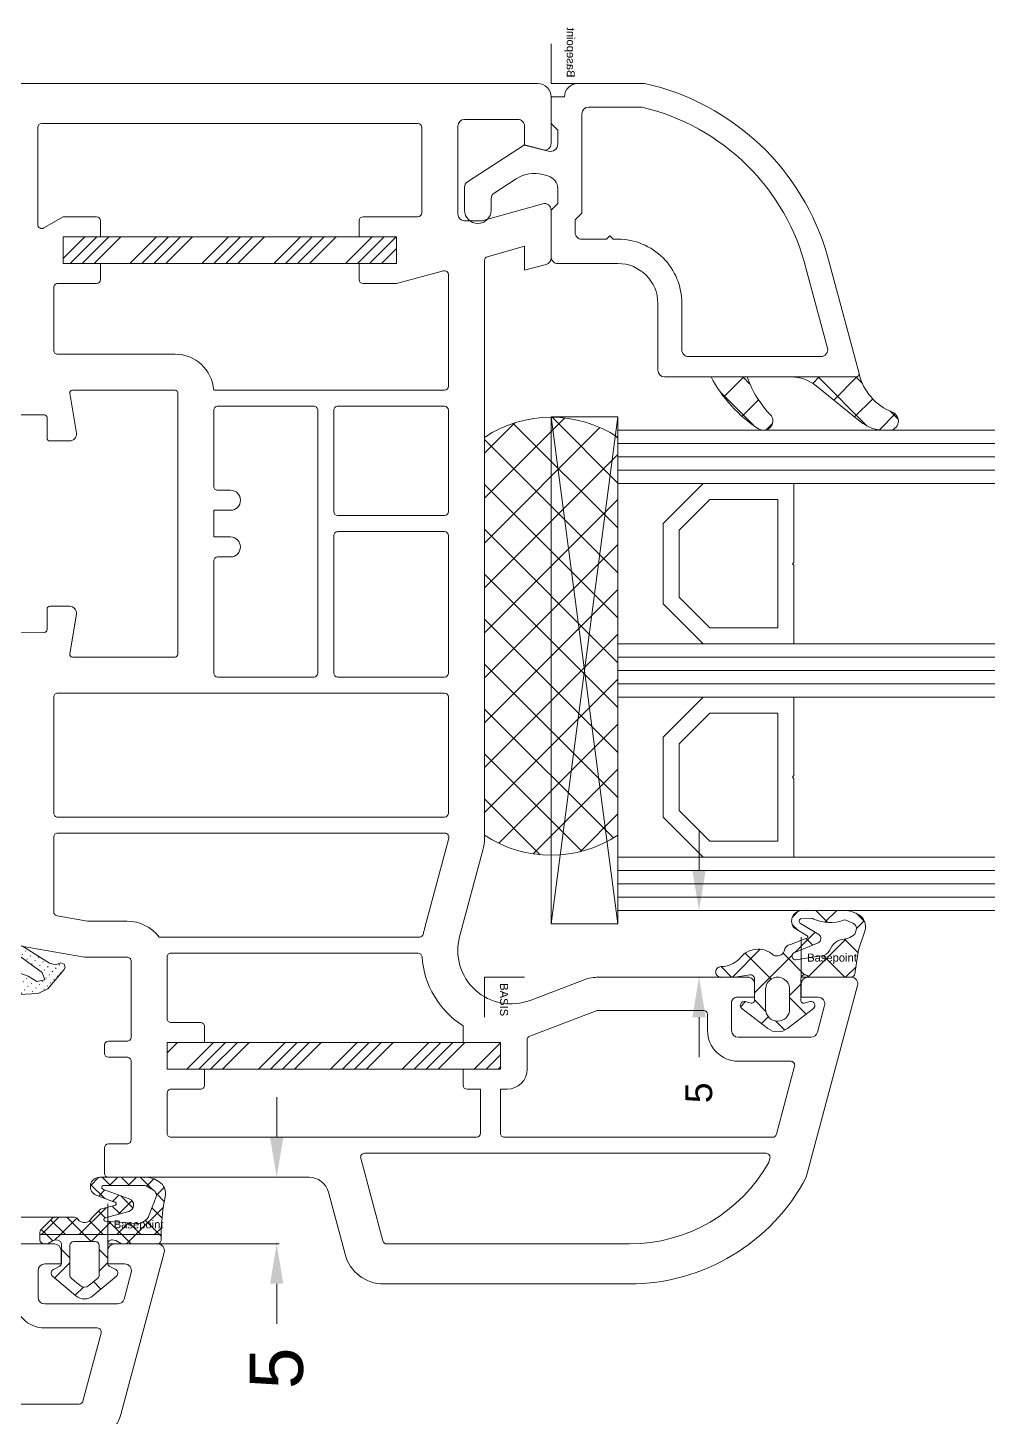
# Model space of a CAD drawing. Header units: feet. Extents: x 600 to 2744, y 411 to 1435.
# Drawn here: x 1046.755 to 1049.537, y 914.937 to 918.961 of the extents above; entities that cross this region are included whole.
import ezdxf

# ---------------------------------------------------------------- set-up
doc = ezdxf.new("R2010")
doc.units = ezdxf.units.FT
doc.layers.add('PQI-A-WIN', color=140, linetype='Continuous', lineweight=13)
doc.styles.get("Standard").update_dxf_attribs({"font": 'arial.ttf'})
doc.dimstyles.new('SCHUECO', dxfattribs={"dimtxt": 4, "dimasz": 3, "dimexe": 0.18, "dimexo": 0.0625, "dimgap": 2, "dimtad": 0, "dimdec": 0, "dimzin": 0, "dimdsep": 46, "dimtxsty": 'Standard', "dimcen": 0.09, "dimadec": 0, "dimazin": 0, "dimtfac": 1, "dimtdec": 0, "dimtofl": 0, "dimtmove": 0, "dimatfit": 3, "dimfxl": 1, "dimtolj": 1, "dimtzin": 0, "dimarcsym": 0})
pattern_1 = [(135, (-4.599427157802303, -2.000253202709217), (1.414213562373095, 1.414213562373094), []), (44.99999999999997, (-4.599427157802303, -2.000253202709217), (1.414213562373095, -1.414213562373095), [])]

# ---------------------------------------------------------------- blocks, each defined once
blk = doc.blocks.new('BASEPOINT')
for p, q in [((0.0001424139276124947, -6.579969547004794e-08), (0.0001424139276124947, 2.998156919277449)), ((-7.890404418731123e-08, 0.0005381883725030789), (2.956911949821283, 0.0005381883725030789))]:
    blk.add_line(p, q)
blk.add_text('Basepoint', height=0.6).set_placement((0.4501424139276011, 1.169999934200292))
blk = doc.blocks.new('PRJ_INSERT_105_59361299829', base_point=(370.0591615602781, 296.904111493457))
h = blk.add_hatch()
h.set_pattern_fill('ACAD_ISO07W100', color=256, scale=0.1, angle=45, style=0)
h.set_pattern_definition([(45.00000000000001, (96.33290821566521, -202.4814861769743), (0.3535533905932738, -0.3535533905932737), [0.05, -0.3])])
h.paths.add_polyline_path([(370.2626288746902, 307.2572055504933), (370.3826278046902, 306.9672046304934), (371.4626296346902, 306.5772052504933), (372.4226287246902, 306.0372043304934), (372.7726271946902, 306.0272021904933), (372.9026282646902, 306.2272067704934), (372.0326293346902, 308.7072025004933), (372.2526267346902, 308.8172031104933), (372.3726294846903, 309.1872058604933), (372.2526267346902, 309.3972049404933), (372.0326293346902, 309.5072055504933), (371.7226279546902, 309.4172092104934), (370.4026282646902, 311.2372012804934), (369.8526290246903, 311.4372058604934), (369.7226279546902, 310.8272052504934), (370.1226294846903, 310.1872058604934), (370.3826278046902, 309.4872012804933), (370.4926284146902, 308.7372012804933), (370.4526275046902, 307.9872012804933)], flags=16)
h.paths.add_polyline_path([(370.5926268946902, 306.0872073804933), (370.0526297946902, 305.7572055504933), (369.9726279546902, 305.1272006704933), (370.1626265846902, 304.3872028004934), (368.4726279546902, 304.1872058604933), (368.8226264346902, 310.9472079904934), (369.1726287246902, 311.6572070804933), (370.6226294846903, 312.8972049404934), (370.8026297946902, 312.9672046304934), (371.0326293346902, 312.8872028004933), (371.1226294846903, 312.6472049404934), (370.9926284146902, 312.2372012804934), (371.1126273446902, 311.7972064704933), (372.3826278046902, 309.7572055504933), (372.6426299446903, 308.6872058604933), (373.5926268946902, 306.1372028004934), (372.9926284146902, 305.3472018904934), (372.0026267346902, 305.4772067704934), (371.1226294846903, 305.9672046304934)])
h = blk.add_hatch()
h.set_pattern_fill('ANSI37', color=256, scale=0.5, style=0)
h.set_pattern_definition([(45.00000000000001, (96.33290821566521, -202.4814861769743), (1.122532015133644, -1.122532015133644), []), (315, (96.33290821566521, -202.4814861769743), (-1.122532015133644, -1.122532015133644), [])])
edge = h.paths.add_edge_path()
edge.add_arc((364.2139190631738, 297.402952210202), 0.4999999999999765, 120.8947328406612, 276.9882955879087)
edge.add_line((364.2747523546797, 296.9066666969694), (365.8291620202781, 297.0972018904934))
edge.add_line((365.8291620202781, 297.0972018904934), (366.0591615602781, 296.9372058604933))
edge.add_line((366.0591615602781, 296.9372058604933), (366.0591615602781, 295.5872073804933))
edge.add_line((366.0591615602781, 295.5872073804933), (365.9691614102782, 295.3772044804933))
edge.add_line((365.9691614102782, 295.3772044804933), (365.3991617102781, 294.9572025004933))
edge.add_line((365.3991617102781, 294.9572025004933), (365.3091615602781, 294.7272067704934))
edge.add_line((365.3091615602781, 294.7272067704934), (365.3691610302782, 294.5572047904934))
edge.add_line((365.3691610302782, 294.5572047904934), (365.4191621702781, 294.5072055504933))
edge.add_line((365.4191621702781, 294.5072055504933), (367.4191621702781, 292.8372073804933))
edge.add_line((367.4191621702781, 292.8372073804933), (368.6991609502782, 292.8372073804933))
edge.add_line((368.6991609502782, 292.8372073804933), (370.6991609502782, 294.5072055504933))
edge.add_line((370.6991609502782, 294.5072055504933), (370.8091615602781, 294.7272067704934))
edge.add_line((370.8091615602781, 294.7272067704934), (370.7191614102782, 294.9572025004933))
edge.add_line((370.7191614102782, 294.9572025004933), (370.1491617102781, 295.3772044804933))
edge.add_line((370.1491617102781, 295.3772044804933), (370.0591615602781, 295.5872073804933))
edge.add_line((370.0591615602781, 295.5872073804933), (370.0591615602781, 296.9372058604933))
edge.add_line((370.0591615602781, 296.9372058604933), (370.2891611002781, 297.0972018904934))
edge.add_line((370.2891611002781, 297.0972018904934), (371.8341112121234, 296.9078259892771))
edge.add_arc((371.894944577482, 297.404111493457), 0.5000000000000268, 263.0116958858569, 406.2845243053848)
edge.add_line((372.2404834077912, 297.7655017489269), (371.1091608002781, 298.8472018904934))
edge.add_line((371.1091608002781, 298.8472018904934), (370.1626265846902, 304.3872028004934))
edge.add_line((370.1626265846902, 304.3872028004934), (368.4726279546902, 304.1872058604933))
edge.add_line((368.4726279546902, 304.1872058604933), (368.8197329087203, 299.1406875398265))
edge.add_arc((368.3216274998939, 299.0972018904934), 0.4999999999999836, 270, 364.9893918508951, ccw=False)
edge.add_line((368.3216274998939, 298.5972018904934), (365.3291620202781, 298.5972018904934))
edge.add_line((365.3291620202781, 298.5972018904934), (365.1691621702781, 298.5572086004934))
edge.add_line((365.1691621702781, 298.5572086004934), (363.957187878871, 297.8320082659878))
h.paths.add_polyline_path([(369.2591623202782, 296.5972018904934), (369.1491617102781, 296.8372073804933), (368.9591630902781, 296.8972049404933), (367.1591600302781, 296.8972049404933), (366.8591608002781, 296.5972018904934), (366.8591608002781, 294.6072040204933), (366.9691614102782, 294.3772044804933), (367.8691629302782, 293.4972034104933), (368.2491601902781, 293.4972034104933), (369.1491617102781, 294.3772044804933), (369.2591623202782, 294.6072040204933)], flags=16)
for points in [[(370.5926268946902, 306.0872073804933), (370.0526297946902, 305.7572055504933), (369.9726279546902, 305.1272006704933), (370.1626265846902, 304.3872028004934), (368.4726279546902, 304.1872058604933), (368.8226264346902, 310.9472079904934), (369.1726287246902, 311.6572070804933), (370.6226294846903, 312.8972049404934), (370.8026297946902, 312.9672046304934), (371.0326293346902, 312.8872028004933), (371.1226294846903, 312.6472049404934), (370.9926284146902, 312.2372012804934), (371.1126273446902, 311.7972064704933), (372.3826278046902, 309.7572055504933), (372.6426299446903, 308.6872058604933), (373.5926268946902, 306.1372028004934), (372.9926284146902, 305.3472018904934), (372.0026267346902, 305.4772067704934), (371.1226294846903, 305.9672046304934)], [(370.2626288746902, 307.2572055504933), (370.3826278046902, 306.9672046304934), (371.4626296346902, 306.5772052504933), (372.4226287246902, 306.0372043304934), (372.7726271946902, 306.0272021904933), (372.9026282646902, 306.2272067704934), (372.0326293346902, 308.7072025004933), (372.2526267346902, 308.8172031104933), (372.3726294846903, 309.1872058604933), (372.2526267346902, 309.3972049404933), (372.0326293346902, 309.5072055504933), (371.7226279546902, 309.4172092104934), (370.4026282646902, 311.2372012804934), (369.8526290246903, 311.4372058604934), (369.7226279546902, 310.8272052504934), (370.1226294846903, 310.1872058604934), (370.3826278046902, 309.4872012804933), (370.4926284146902, 308.7372012804933), (370.4526275046902, 307.9872012804933)], [(369.2591623202782, 296.5972018904934), (369.1491617102781, 296.8372073804933), (368.9591630902781, 296.8972049404933), (367.1591600302781, 296.8972049404933), (366.8591608002781, 296.5972018904934), (366.8591608002781, 294.6072040204933), (366.9691614102782, 294.3772044804933), (367.8691629302782, 293.4972034104933), (368.2491601902781, 293.4972034104933), (369.1491617102781, 294.3772044804933), (369.2591623202782, 294.6072040204933)]]:
    blk.add_lwpolyline(points, close=True)
blk.add_lwpolyline([(363.957187878871, 297.8320082659878, 0.8104602076721642), (364.2747523546797, 296.9066666969694), (365.8291620202781, 297.0972018904934), (366.0591615602781, 296.9372058604933), (366.0591615602781, 295.5872073804933), (365.9691614102782, 295.3772044804933), (365.3991617102781, 294.9572025004933), (365.3091615602781, 294.7272067704934), (365.3691610302782, 294.5572047904934), (365.4191621702781, 294.5072055504933), (367.4191621702781, 292.8372073804933), (368.6991609502782, 292.8372073804933), (370.6991609502782, 294.5072055504933), (370.8091615602781, 294.7272067704934), (370.7191614102782, 294.9572025004933), (370.1491617102781, 295.3772044804933), (370.0591615602781, 295.5872073804933), (370.0591615602781, 296.9372058604933), (370.2891611002781, 297.0972018904934), (371.8341112121234, 296.9078259892771, 0.7217059250208615), (372.2404834077912, 297.7655017489269), (371.1091608002781, 298.8472018904934), (370.1626265846902, 304.3872028004934), (368.4726279546902, 304.1872058604933), (368.8197329087203, 299.1406875398265, -0.4399552836846325), (368.3216274998939, 298.5972018904934), (365.3291620202781, 298.5972018904934), (365.1691621702781, 298.5572086004934)], format="xyb", close=True)
blk.add_blockref('BASEPOINT', (370.0591615602781, 296.904111493457))
blk = doc.blocks.new('244234EZ')
h = blk.add_hatch()
h.set_pattern_fill('NETZ', color=256, angle=45, style=0)
h.set_pattern_definition([(45, (0.01020141601271446, -1.498066991095954), (-0.7071067811865475, 0.7071067811865476), []), (135, (0.01020141601271446, -1.498066991095954), (-0.7071067811865476, -0.7071067811865475), [])])
h.paths.add_polyline_path([(4.008078502913222, 0.7015572627653923, -0.04835307895780901), (4.303823118820566, 3.532424224166834, 0.3319211071679742), (3.845955810543963, 4.662804514641349, 0.1614346972429617), (2.779686889645509, 5.001498133415765), (-0.6049478013112477, 5.001498133415764, 0.8315432364911673), (-0.8560341563469525, 3.648078988526671), (0.43162628173537, 3.153275400871819, -1.190626430510797), (0.5034884964394981, 2.88506940612011), (-0.4655004301875263, 2.625441762988365, 0.1296938749465605), (-0.5983473197203235, 2.549425338780542), (-1.20320037842088, 1.95383349108178, -0.6014879446624487), (-2.236571083833349, 1.864532395719669, 0.254498919795523), (-2.488499425651867, 2.001640413975412), (-3.957449179689695, 2.001624018348985, 0.1989094666118807), (-4.169577865607145, 1.913756052723637), (-4.994269180354968, 1.089064737975818, 0.1989123673796596), (-5.082137145999006, 0.8769327036198491), (-5.082137145999006, 0.7015447420383105)])
h.paths.add_polyline_path([(-0.1904933190871827, 1.719282615234464, -0.9176289392039193), (-0.19180589099426, 1.958971851091358), (1.570990037036942, 2.431272729874328, 0.7332383087249621), (1.612600442385188, 3.38408464420482), (-0.3194380188017371, 4.087288767571037, -1), (-0.2680883789091605, 4.378243357414789), (2.713463470503889, 4.377261227260397, -0.1340649279655961), (2.967535276667598, 4.307800217017941), (3.436031043195062, 4.031149930478546, -0.3557455022548623), (3.622162780758802, 3.527220637077858), (3.116654357907226, 2.175391108269227, -0.3353238355422854), (2.094986877438471, 1.535178095573969)], flags=16)
h = blk.add_hatch()
h.set_pattern_fill('NETZ', color=256, scale=2, angle=45, style=0)
h.set_pattern_definition([(45, (0.01020141601271446, -1.498066991095954), (-1.414213562373095, 1.414213562373095), []), (135, (0.01020141601271446, -1.498066991095954), (-1.414213562373095, -1.414213562373095), [])])
h.paths.add_polyline_path([(-5.082137145999006, 0.7015447420383105), (-5.082137145999004, 0.3112281275693158, 0.414213562373093), (-4.782330741885235, 0.01142172345554715), (-4.522599543124663, 0.01142172345554759), (-4.093796888527556, 0.2589747010733834, -0.1656801520669596), (-3.90396698270975, 0.296506003881801), (-3.740147452957411, 0.2745578532527244, -0.3757213696858283), (-3.479984788897567, -0.02278536033250367), (-3.479984788897565, -1.479957190332012, -0.2775501483931132), (-3.586238477402083, -1.65662532294509), (-4.07801553195808, -1.917579487461596, 0.5282092505925277), (-4.132923528191617, -2.410109730864405), (-2.393213548663183, -3.887433140998303, 0.3639584187452207), (-1.107596206292547, -3.887404740529248), (0.6502478399991928, -2.41239478329808, 0.5319777725554488), (0.5980307430605157, -1.917579487461598), (0.1062536885045181, -1.656625322945092, -0.2775501483931129), (-2.498001805406602e-16, -1.479957190332014), (-2.220446049250313e-16, 2.220446049250313e-16, -0.4537526242641983), (0.3398076201840398, 0.2973471933200025), (0.6100213742227064, 0.2611720864721001), (1.042437829558313, 0.01149901148442223), (3.710274358402263, 0.01134541035774284, 0.4227629273518383), (4.010165112804111, 0.3200571767091462, -0.006466251622778426), (4.008078502913222, 0.7015572627653923)])
h.paths.add_polyline_path([(-0.6398458862333795, -0.1163721789262142), (-0.6398458862333791, -2.328241489778694, -0.2217106168363308), (-0.7470235825400097, -2.558066551942032), (-1.418484304433663, -3.121419399609839, -0.3639357920318566), (-2.061189157707833, -3.121419399423907), (-2.732619361801749, -2.558092156067455, -0.2217106168363313), (-2.839797058108379, -2.328267093904119), (-2.839797058108379, -0.1161427283123513, -0.4142135610069876), (-2.539780287082981, 0.1838740413137141), (-0.9400615657120271, 0.1838740413137134, -0.4144359924756376)], flags=16)
blk.add_line((4.008078502913222, 0.7015572627653923), (-5.082137145999006, 0.7015447420383105))
for points in [[(0.5980307430605163, -1.917579487461598), (0.106253688504518, -1.656625322945092, -0.2775501483931128), (-2.532696274926138e-16, -1.479957190332014), (-2.237793284010081e-16, 0, -0.4537526242641983), (0.3398076201840396, 0.2973471933200025), (0.6100213742227064, 0.2611720864720999), (1.042437829558313, 0.01149901148442201), (3.710274358402264, 0.01134541035774284, 0.4227629273518251), (4.010165112804111, 0.320057176709134, -0.05483647592727152), (4.303823118820558, 3.532424224166802, 0.3319211071679828), (3.845955810543964, 4.662804514641348, 0.1614346972429613), (2.779686889645514, 5.001498133415765), (-0.6049490356474414, 5.001498133415764, 0.8315411525140167), (-0.8560362243681455, 3.648079783196039), (0.4316262817353702, 3.153275400871819, -1.190626430510805), (0.503488496439497, 2.88506940612011), (-0.4655004301875271, 2.625441762988365, 0.1296938749465612), (-0.5983473197203246, 2.549425338780541), (-1.20320037842088, 1.95383349108178, -0.6014879446624485), (-2.236571083833349, 1.864532395719669, 0.2544989197955225), (-2.488499425651866, 2.001640413975412), (-3.957449179689696, 2.001624018348985, 0.198909466611881), (-4.169577865607146, 1.913756052723636), (-4.99426918035497, 1.089064737975816, 0.1989123673796582), (-5.082137145999006, 0.8769327036198482), (-5.082137145999004, 0.3112281275693167, 0.4142135623730955), (-4.782330741885233, 0.01142172345554715), (-4.522599543124662, 0.01142172345554737), (-4.093796888527556, 0.2589747010733832, -0.1656801520669623), (-3.903966982709747, 0.2965060038818006), (-3.740147452957409, 0.2745578532527242, -0.375721369685827), (-3.479984788897567, -0.02278536033250411), (-3.479984788897565, -1.479957190332013, -0.2775501483931143), (-3.586238477402084, -1.65662532294509), (-4.078015531958083, -1.917579487461597, 0.5319777725554453), (-4.130232628896758, -2.412394783298078), (-2.393213548663189, -3.887433140998297, 0.363945910752088), (-1.107630052569438, -3.887433140998297), (0.6502478399991929, -2.41239478329808, 0.5319777725554476)], [(-0.2680883789091604, 4.378243357414789, 0.9999999999999986), (-0.3194380188017389, 4.087288767571038), (1.612600442385188, 3.38408464420482, -0.7332383087249624), (1.570990037036942, 2.431272729874328), (-0.191805890994261, 1.958971851091358, 0.9176289392038998), (-0.1904933190871827, 1.719282615234464), (2.094986877438495, 1.535178095573968, 0.3353238355422945), (3.116654357907246, 2.17539110826928), (3.622162780758808, 3.527220637077873, 0.3557455022548545), (3.436031043195058, 4.031149930478548), (2.96753527666759, 4.307800217017945, 0.1340649279655952), (2.713463470503881, 4.377261227260397)], [(-2.73261936180175, -2.558092156067455), (-2.061202087405254, -3.121408551459724, 0.3639549067525167), (-1.41847137451463, -3.121408551459724), (-0.7470235825400102, -2.558066551942032, 0.2217106168363309), (-0.6398458862333791, -2.328241489778695), (-0.6398458862333795, -0.1161137516550361, 0.4139911672486105), (-0.939864196780254, 0.1838740413137134), (-2.53980926513963, 0.1838740413137141, 0.4141569862246464), (-2.839797058108379, -0.1161137516550361), (-2.839797058108379, -2.328267093904119, 0.2217106168363308)]]:
    blk.add_lwpolyline(points, format="xyb", close=True)
blk.add_blockref('BASEPOINT', (8.881784197001252e-15, -8.881784197001252e-16))
blk = doc.blocks.new('*D14')
at = {"transparency": 16777216}
for p, q in [((-11.58361628611124, 5.001624018348987), (-11.58361628611124, 8.001624018348986)), ((-4.019949179689696, 2.001624018348985), (-11.76361628611124, 2.001624018348987)), ((-4.844830741885233, 0.01142172345554717), (-11.76361628611124, 0.01142172345554913)), ((-11.58361628611124, -2.988578276544451), (-11.58361628611124, -5.98857827654445))]:
    blk.add_line(p, q, dxfattribs=at)
for p in [(-3.957449179689696, 2.001624018348985), (-11.58361628611124, 0.01142172345554908), (-4.782330741885233, 0.01142172345554715)]:
    blk.add_point(p, dxfattribs=at)
for points in [[(-12.08361628611124, 5.001624018348987), (-11.08361628611124, 5.001624018348987), (-11.58361628611124, 2.001624018348987)], [(-12.08361628611124, -2.988578276544451), (-11.08361628611124, -2.988578276544451), (-11.58361628611124, 0.01142172345554908)]]:
    blk.add_solid(points, dxfattribs=at)
at = {"transparency": 16777216, "insert": (-11.58361628611124, -9.321911609877786), "char_height": 4, "attachment_point": 5, "rotation": 90}
blk.add_mtext('\\A1;2', dxfattribs=at)
blk = doc.blocks.new('*D15')
at = {"transparency": 16777216}
for p, q in [((12.66941239682228, 8.001498133415762), (12.66941239682228, 11.00149813341576)), ((2.842186889645469, 5.001498133415764), (12.84941239682228, 5.001498133415762)), ((3.772774358402264, 0.01134541035774282), (12.84941239682228, 0.01134541035774025)), ((12.66941239682228, -2.988654589642259), (12.66941239682228, -5.988654589642259))]:
    blk.add_line(p, q, dxfattribs=at)
for p in [(2.779686889645469, 5.001498133415764), (3.710274358402264, 0.01134541035774284), (12.66941239682228, 0.0113454103577403)]:
    blk.add_point(p, dxfattribs=at)
for points in [[(12.16941239682228, 8.001498133415762), (13.16941239682228, 8.001498133415762), (12.66941239682228, 5.001498133415762)], [(12.16941239682228, -2.988654589642259), (13.16941239682228, -2.98865458964226), (12.66941239682228, 0.0113454103577403)]]:
    blk.add_solid(points, dxfattribs=at)
at = {"transparency": 16777216, "insert": (12.66941239682228, -9.32198792297559), "char_height": 4, "attachment_point": 5, "rotation": 90}
blk.add_mtext('\\A1;5', dxfattribs=at)
blk = doc.blocks.new('*X42')
for p, q in [((31.19993464295712, -72.6786784701504), (31.97808007457636, -71.90053303853117)), ((32.67215374721784, -73.90053303853122), (34.67215374721786, -71.9005330385312)), ((33.5701797472178, -73.90053303853122), (35.57017974721782, -71.9005330385312)), ((34.46820574721787, -73.90053303853122), (36.46820574721791, -71.9005330385312)), ((35.36623374721781, -73.90053303853122), (37.36623374721785, -71.9005330385312)), ((38.06030741985939, -73.90053303853117), (40.06030741985934, -71.9005330385312)), ((38.95833341985932, -73.9005330385312), (40.95833341985929, -71.9005330385312)), ((39.85635941985942, -73.90053303853117), (41.85635941985938, -71.9005330385312)), ((40.75438741985936, -73.90053303853117), (42.75438741985934, -71.9005330385312)), ((43.44846109250081, -73.9005330385312), (45.44846109250085, -71.90053303853117)), ((44.34648709250078, -73.9005330385312), (46.34648709250081, -71.90053303853117)), ((45.24451309250085, -73.9005330385312), (47.24451309250087, -71.90053303853117)), ((46.14254109250079, -73.9005330385312), (48.14254109250082, -71.90053303853117)), ((48.83661476514236, -73.9005330385312), (50.83661476514234, -71.90053303853122)), ((49.73464076514229, -73.90053303853122), (51.73464076514229, -71.90053303853122)), ((50.6326667651424, -73.9005330385312), (52.63266676514238, -71.90053303853122)), ((51.53069476514231, -73.90053303853122), (53.53069476514233, -71.90053303853122)), ((54.22476843778382, -73.90053303853122), (56.19992510621398, -71.92537637010105)), ((55.12279443778377, -73.90053303853122), (56.19992510621395, -72.82340237010098)), ((56.02082043778384, -73.90053303853122), (56.19992510621395, -73.72142837010112))]:
    blk.add_line(p, q)
blk = doc.blocks.new('*X43')
for p, q in [((23.39988581483212, -13.12680322657752), (25.02614989936285, -11.50053914204682)), ((23.92417589936278, -13.50053914204682), (25.92417589936281, -11.50053914204682)), ((24.82220189936285, -13.50053914204682), (26.82220189936288, -11.50053914204682)), ((25.72022989936281, -13.50053914204682), (27.72022989936284, -11.50053914204682)), ((28.41430357200433, -13.50053914204685), (30.41430357200435, -11.50053914204682)), ((29.3123295720043, -13.50053914204685), (31.31232957200428, -11.50053914204685)), ((30.21035557200438, -13.50053914204685), (32.21035557200437, -11.50053914204682)), ((31.10838357200433, -13.50053914204685), (33.1083835720043, -11.50053914204685)), ((33.80245724464581, -13.50053914204682), (35.80245724464584, -11.50053914204682)), ((34.70048324464577, -13.50053914204682), (36.7004832446458, -11.50053914204682)), ((35.59850924464585, -13.50053914204682), (37.59850924464587, -11.50053914204682)), ((36.49653724464579, -13.50053914204682), (38.49653724464583, -11.50053914204682)), ((39.19061091728729, -13.50053914204682), (41.19061091728729, -11.50053914204679)), ((40.08863691728726, -13.50053914204682), (42.08863691728722, -11.50053914204682)), ((40.98666291728732, -13.50053914204682), (42.98666291728733, -11.50053914204679)), ((41.88469091728729, -13.50053914204682), (43.88469091728725, -11.50053914204682)), ((44.57876458992878, -13.50053914204682), (46.57876458992881, -11.50053914204682)), ((45.47679058992874, -13.50053914204682), (47.47679058992878, -11.50053914204682)), ((46.37481658992881, -13.50053914204682), (48.37481658992886, -11.50053914204682)), ((47.27284458992878, -13.50053914204682), (48.39987818543757, -12.37350554653801))]:
    blk.add_line(p, q)
blk = doc.blocks.new('*X44')
for p, q in [((54.99985186402648, -31.087261134794), (61.00601975375861, -25.08109324506187)), ((54.99985186402648, -27.71966508939307), (57.27450227647316, -25.44501467694639)), ((54.99985186402648, -34.45485718019493), (63.6577245844264, -25.79698445979503)), ((64.99985186402648, -33.32389141001726), (57.15847075292793, -25.48251029891871)), ((64.99985186402648, -29.95629536461633), (60.06881868517122, -25.02526218576104)), ((64.99985186402648, -36.6914874554182), (54.99985186402648, -26.69148745541818)), ((64.99985186402648, -26.5886993192154), (64.83690520496697, -26.42575266015587)), ((54.99985186402648, -37.82245322559585), (64.99985186402648, -27.82245322559587)), ((64.99985186402648, -40.05908350081911), (54.99985186402648, -30.05908350081912)), ((54.99985186402648, -41.19004927099679), (64.99985186402648, -31.1900492709968)), ((64.99985186402648, -43.42667954622004), (54.99985186402648, -33.42667954622005)), ((54.99985186402648, -44.55764531639772), (64.99985186402648, -34.55764531639772)), ((64.99985186402648, -46.794275591621), (54.99985186402648, -36.79427559162097)), ((54.99985186402648, -47.92524136179865), (64.99985186402648, -37.92524136179866)), ((64.99985186402648, -50.16187163702193), (54.99985186402648, -40.1618716370219)), ((54.99985186402648, -51.29283740719959), (64.99985186402648, -41.29283740719959)), ((64.99985186402648, -53.52946768242285), (54.99985186402648, -43.52946768242285)), ((54.99985186402648, -54.6604334526005), (64.99985186402648, -44.66043345260053)), ((64.66525748148851, -56.56246934528583), (54.99985186402648, -46.89706372782377)), ((56.06869944130799, -56.95918192071993), (64.99985186402648, -48.02802949800145)), ((62.29639050405407, -57.56119841325233), (54.99985186402648, -50.26465977322471)), ((58.64072724525436, -57.75475016217449), (64.99985186402648, -51.39562554340239)), ((59.1885293800865, -57.82093333468568), (54.99985186402647, -53.63225581862565)), ((62.16959604598446, -57.59347740684532), (64.99985186402645, -54.76322158880331))]:
    blk.add_line(p, q)
blk = doc.blocks.new('BASIS')
for q in [(0, 2.998156985077132), (3, 0)]:
    blk.add_line((0, 0), q)
blk.add_text('BASIS', height=0.6).set_placement((0.45, 1.17))
blk = doc.blocks.new('GLASDATABASE7')
for p, q in [((-35, 0), (-35, 60)), ((-34, 0), (-34, 60)), ((-33, 0), (-33, 60)), ((-19, 0), (-19, 60)), ((-18, 0), (-18, 60)), ((-17, 0), (-17, 60)), ((-3, 0), (-3, 60)), ((-2, 0), (-2, 60)), ((-1, 0), (-1, 60)), ((1, 0), (-37, -5)), ((1, -5), (-37, 0))]:
    blk.add_line(p, q)
for points in [[(-32, 0), (-32, 60), (-36, 60), (-36, 0)], [(-32, 13.2), (-26.12, 13.2), (-26, 13.1), (-25.88, 13.2), (-20, 13.2), (-20, 60), (-32, 60)], [(-16, 0), (-16, 60), (-20, 60), (-20, 0)], [(-16, 13.2), (-10.12, 13.2), (-10, 13.1), (-9.879999999999999, 13.2), (-4, 13.2), (-4, 60), (-16, 60)], [(0, 0), (0, 60), (-4, 60), (-4, 0)], [(-21.2, 12), (-21.2, 6.897056274847714), (-23.49705627484771, 4.6), (-28.50294372515229, 4.6), (-30.8, 6.897056274847714), (-30.8, 12)], [(-5.2, 12), (-5.2, 6.897056274847714), (-7.497056274847714, 4.6), (-12.50294372515229, 4.6), (-14.8, 6.897056274847714), (-14.8, 12)], [(-20, 6.4), (-23, 3.4), (-29, 3.4), (-32, 6.4), (-32, 0), (-20, 0)], [(-4, 6.4), (-7, 3.4), (-13, 3.4), (-16, 6.4), (-16, 0), (-4, 0)], [(1, 0), (1, -5), (-37, -5), (-37, 0)], [(0, 0), (0, 0)], [(0, 0), (0, 0)]]:
    blk.add_lwpolyline(points, close=True)
blk.add_blockref('BASIS', (5, -10))
blk = doc.blocks.new('*D20')
at = {"transparency": 16777216}
for p, q in [((-7.659992128961447, 7.995191593500297), (-7.659992128961446, 10.9951915935003)), ((0.3030575015326353, 4.995191593500294), (-7.839992128961448, 4.995191593500297)), ((-6.081994441510801, -0.00474737134345558), (-7.839992128961448, -0.004747371343455081)), ((-7.659992128961449, -3.004747371343455), (-7.65999212896145, -6.004747371343456))]:
    blk.add_line(p, q, dxfattribs=at)
for p in [(0.3655575015326353, 4.995191593500294), (-7.659992128961449, -0.004747371343455133), (-6.019494441510801, -0.004747371343455598)]:
    blk.add_point(p, dxfattribs=at)
for points in [[(-8.159992128961447, 7.995191593500297), (-7.159992128961447, 7.995191593500297), (-7.659992128961448, 4.995191593500297)], [(-8.159992128961449, -3.004747371343455), (-7.159992128961449, -3.004747371343455), (-7.659992128961449, -0.004747371343455133)]]:
    blk.add_solid(points, dxfattribs=at)
at = {"transparency": 16777216, "insert": (-7.659992128961449, -8.671414038010123), "char_height": 2, "attachment_point": 5, "rotation": 90}
blk.add_mtext('\\A1;5', dxfattribs=at)
blk = doc.blocks.new('PRJ_INSERT_100_59361299862', base_point=(-0.0001424139276124947, 6.579969635822636e-08))
h = blk.add_hatch()
h.set_pattern_fill('NETZ', color=256, scale=2, angle=-135, style=0)
h.set_pattern_definition(pattern_1)
edge = h.paths.add_edge_path()
edge.add_arc((-25.2986551748821, 25.33685661379517), 0.7009491730178186, 21.51182172263535, 179.9580202232992)
edge.add_line((-25.99960415975543, 25.33737018892023), (-25.99960415975543, 25.04407319476772))
edge.add_arc((-22.99300567432547, 25.04730335869381), 3.006600220606113, 180.0615561704665, 218.4438120667934)
edge.add_line((-25.34782986281486, 23.17795910793259), (-22.66887832759071, 19.87456954780984))
edge.add_arc((-24.99886901093642, 17.98482262943097), 3.000000000000037, 9.094947017729282e-13, 39.0438988427839, ccw=False)
edge.add_line((-21.99886901093638, 17.98482262943102), (-21.99960415975543, 22.89588363291494))
edge.add_arc((-21.80286819986766, 22.89686949340595), 0.1967384299873035, 73.53864963038978, 180.2871115812252, ccw=False)
edge.add_arc((-20.77735667004206, 27.1363973986147), 4.165315481917134, 201.7354703606924, 256.536940679372, ccw=False)
h = blk.add_hatch()
h.set_pattern_fill('NETZ', color=256, scale=2, angle=-135, style=0)
h.set_pattern_definition(pattern_1)
edge = h.paths.add_edge_path()
edge.add_arc((-25.29884118967663, 15.92990097243664), 0.6999557455590304, 57.98631243675442, 211.9210534334455, ccw=False)
edge.add_arc((-19.3226781381968, 22.23154655800048), 8.000000000000085, 225.5218146126667, 250.4566767224353)
edge.add_line((-21.99883435313792, 14.69243600613606), (-21.99883435313792, 11.99243600613607))
edge.add_arc((-17.18761768759084, 21.15341065885029), 10.347524457111, 212.7227798498215, 242.2921684265773, ccw=False)
for points in [[(-24.64653276932265, 25.5938899021485, 0.8276115379937076), (-25.99960415975543, 25.33737018892023), (-25.99960415975543, 25.04407319476772, 0.1690577026555226), (-25.34782986281486, 23.17795910793259), (-22.66887832759071, 19.87456954780984, -0.172028633719733), (-21.99886901093638, 17.98482262943102), (-21.99960415975543, 22.89588363291494, -0.502665873903851), (-21.74711872695017, 23.08554383215738, -0.2437805197364005)], [(-2.9996041597554, -0.0002532027091888267), (-0.9996041597554282, -0.0002532027091888267), (-0.9996041597554282, 0.9997467972908112, 0.4142135623730953), (0.0003958402445718434, 1.999746797290811), (0.0003958402445718434, 6.99968576213459, 0.2754497923217082), (-12.95498746053668, 20.72978830119703), (-13.4987801833969, 20.87547921919773), (-21.74711872695017, 23.08554383215738, 0.4908735731119964), (-21.99960363186992, 22.89235716621636), (-21.99960415975543, 8.498831269947061, 0.4134286014123665), (-21.49878018514605, 7.99883126994709), (-16.49917691366168, 7.99895334025959, -0.4140724336333067), (-13.4993600191304, 4.99901437541584), (-13.4997262300679, 0.4997467972908396, 0.4145422967863972), (-12.99972623005545, -0.0002532027091888267), (-9.4996041597554, -0.0002532027091888267), (-8.999604159755428, 0.4997467972908112), (-7.900301253550346, 0.4997467972908112, -0.3394542588633756), (-6.934375427261251, -0.2414341576066761), (-6.833775398766115, -0.616878575193482, -0.2125565616700221), (-7.151913544625224, -2.625523775487352), (-8.221519635700396, -4.272572720216715, -0.2539676464749438), (-8.64085491967311, -4.500253202709189), (-9.4996041597554, -4.500253202709189, 0.9999999999999998), (-9.499604159755428, -6.500253202709189), (-7.793416178963419, -6.500253202709189, 0.2539676464749436), (-7.374080894990705, -6.272572720216715), (-4.599604159755422, -2.000253202709189), (-5.080515119112796, -0.2054690684707623, -0.4931454260313039), (-4.539383952963, 0.4997467972908112), (-3.499604159755428, 0.4997467972908112)], [(-11.42529910746382, 4.398301554569116), (-11.67521772063223, 4.648220167737549), (-11.67518934724402, 4.99681561511963, 0.4143806464059874), (-16.47699159288866, 9.798953292317549), (-19.97463643905309, 9.798867893821665, -0.4142192835227657), (-20.47464864704703, 10.29886545226626), (-20.47469716813362, 20.23598399228959, -0.4931444461757075), (-19.84529152645141, 20.71895038669777), (-13.92035110165813, 19.13141841279122, -0.2806694375655193), (-1.775433314866724, 6.796828412494932), (-1.775433314866724, 2.799947168277612, -0.4141795785361847), (-2.27537530013138, 2.299947171643282), (-9.721617126769878, 2.299083188139662), (-10.22101444201963, 1.799746797290851), (-11.17540886933981, 1.799746797290823, -0.4142374021652741), (-11.67540886768362, 2.299787494018688), (-11.67525840742312, 4.148342254609815)], [(-25.89294784582112, 15.55979919337321, -0.7949711117343725), (-24.92777936059083, 16.52340848269796, 0.1092301940154678), (-21.99883435313792, 14.69243600613606), (-21.99883435313792, 11.99243600613607, -0.1297415055080829)]]:
    blk.add_lwpolyline(points, format="xyb", close=True)
blk.add_blockref('BASEPOINT', (-0.0001424139276124947, 6.579969635822636e-08))
blk = doc.blocks.new('PRJ_INSERT_104_59361299833', base_point=(8.881784197001252e-15, -8.881784197001252e-16))
blk.add_blockref('244234EZ', (0, 0))
for base, p1, p2, picture, middle in [((12.66941239682228, 0.0113454103577403), (2.779686889645469, 5.001498133415764), (3.710274358402264, 0.01134541035774284), '*D15', (12.66941239682228, -9.32198792297559)), ((-11.58361628611124, 0.01142172345554908), (-3.957449179689696, 2.001624018348985), (-4.782330741885233, 0.01142172345554715), '*D14', (-11.58361628611124, -9.321911609877786))]:
    dim = blk.add_linear_dim(base=base, p1=p1, p2=p2, angle=90, dimstyle='SCHUECO')
    dim.commit()
    dim.dimension.update_dxf_attribs({"geometry": picture, "text_midpoint": middle})
blk = doc.blocks.new('PRJ_INSERT_101_59361299859', base_point=(-0.0001424139276196001, -0.004747371343455598))
h = blk.add_hatch()
h.set_pattern_fill('NETZ', color=256, scale=2, angle=45, style=0)
h.set_pattern_definition([(45, (-0.01389161445933955, -1.505601863530956), (-1.414213562373095, 1.414213562373095), []), (135, (-0.01389161445933955, -1.505601863530956), (-1.414213562373095, -1.414213562373095), [])])
edge = h.paths.add_edge_path()
edge.add_line((-0.0240104108701189, -0.1176216631265561), (-0.02389214782785132, -1.751249792745625))
edge.add_arc((0.176107851648112, -1.75123531416989), 0.2000000000000078, 180.0041478063841, 284.6764953794309)
edge.add_line((0.2267800752628091, -1.944709668423684), (0.6662781662196124, -1.829602187491183))
edge.add_arc((0.7353653404599072, -2.121538759978421), 0.3000000000000194, -52.53205809224312, 103.31418005131201, ccw=False)
edge.add_line((0.9178605716399488, -2.359646908928653), (-1.032212942825495, -3.85425815348097))
edge.add_arc((-1.764438559540167, -2.898896826528244), 1.203690001125745, 232.53205809223311, 307.467941905729, ccw=False)
edge.add_line((-2.496664176288846, -3.854258153455021), (-4.446737690726678, -2.359646908923963))
edge.add_arc((-4.264242459540242, -2.121538759978421), 0.3000000000000488, 76.68581994565773, 232.5320580907248, ccw=False)
edge.add_line((-4.1951552852845, -1.829602187494856), (-3.754900199323771, -1.945429745507347))
edge.add_arc((-3.704013472912607, -1.752011698068372), 0.1999999999999996, 255.2599722088741, 359.995858140213)
edge.add_line((-3.50401347343518, -1.752026155886369), (-3.50389584668028, -0.1248545592313093))
edge.add_arc((-3.803895845896363, -0.1248328725041574), 0.2999999999999975, 359.9958581402137, 459.1023245148401)
edge.add_line((-3.851355283976659, 0.1713893443147754), (-4.950727937464706, -0.004747371343256646))
edge.add_line((-4.950727937464762, -0.004747371343455598), (-6.019494441510773, -0.004747371343455598))
edge.add_arc((-6.019494441510801, 0.3901827702591163), 0.3949301416024085, 90.86448907829413, 270, ccw=False)
edge.add_arc((-6.056325811742113, 2.831071823694401), 2.046236776290232, 270.8644890782956, 313.733955939445)
edge.add_arc((-3.235014049410665, 0.3910060758626059), 1.703948823724965, 47.60407214988021, 145.64615927907, ccw=False)
edge.add_arc((-1.818596038702026, 2.185603647068319), 0.5992585253156713, 243.4847385784447, 336.7256777994012)
edge.add_arc((-0.6937920954793526, 1.889229801669899), 0.5773938121432611, 101.3565231042486, 174.0765815545262, ccw=False)
edge.add_line((-0.807488696739938, 2.455318749771777), (0.4321151604429616, 2.91258050951609))
edge.add_arc((0.4042534404612752, 3.008796542204436), 0.1001688593658202, 286.1496740795777, 418.7666157249806)
edge.add_line((0.4561935295836292, 3.094447155328908), (-0.5301651129944958, 3.688188095422895))
edge.add_arc((0.08463363531393497, 4.198628143283713), 0.7990785589550591, 94.5471078223564, 219.7013401903247, ccw=False)
edge.add_line((0.02128370902698862, 4.995191593500294), (3.273977838970836, 4.995191593500294))
edge.add_arc((3.190313730691287, 2.884058543274023), 2.112790202261629, 57.025055787439385, 87.73055840337202, ccw=False)
edge.add_arc((3.811591897999278, 3.784437519225321), 1.019785715748104, -14.620117531584583, 58.775147166172076, ccw=False)
edge.add_line((4.798357569195446, 3.527034302087941), (4.309732996441539, 2.034955997797177))
edge.add_line((4.309732996441539, 2.034955997797397), (4.03074818194969, 0.2489522450542268))
edge.add_arc((3.73434259077726, 0.2952526286567263), 0.3000000000000048, 270, 351.12179201912636, ccw=False)
edge.add_line((3.73434259077726, -0.004747371343455598), (0.6691997514491135, -0.004747371343455598))
edge.add_arc((0.6660394447463887, 0.1952276582528611), 0.2000000000012296, 218.7302940812033, 270.90539886077505, ccw=False)
edge.add_arc((0.2759895883438048, -0.1175999452630094), 0.3000000000000096, 38.73029408120549, 180.004147806382)
edge = h.paths.add_edge_path(flags=16)
edge.add_line((-2.664434219540112, -0.9045969161272751), (-2.664434219540055, -2.403154883810842))
edge.add_arc((-1.764424589540113, -2.403154883820207), 0.9000096299999143, 179.9999999994043, 359.9999999994042)
edge.add_line((-0.8644149595402268, -2.403154883829529), (-0.8644149595402268, -0.9045969161273746))
edge.add_arc((-1.764424589540113, -0.9045969161272751), 0.9000096299999569, 359.999999999996, 539.9999999999959)
edge = h.paths.add_edge_path(flags=16)
edge.add_line((-0.3894343082299656, 1.287793481836616), (1.514444910504039, 1.59245111498474))
edge.add_arc((1.441464115708982, 2.388690849935756), 0.7995773332978271, 275.2369160763339, 330.0179049878408)
edge.add_line((2.134043299175914, 1.989118595453419), (2.334665857769664, 2.336576481195607))
edge.add_arc((3.200735669359688, 1.836488610403649), 1.000082395135983, 105.00125677328151, 149.9969123307154, ccw=False)
edge.add_arc((2.817837540776395, 4.784741049308195), 1.986129615232382, 273.5805314967321, 307.4968943447179)
edge.add_line((4.026831232525524, 3.208972950311818), (4.116453730084118, 3.520914097162404))
edge.add_arc((3.714071713722888, 3.658630433182452), 0.4252964569540799, 341.1063499677235, 429.1150177702562)
edge.add_line((3.865686975933727, 4.055984039636769), (3.360857569195446, 4.277376194330373))
edge.add_arc((3.279889148906364, 3.989518184018834), 0.2990286260288841, 74.2898211115462, 111.3312844558565)
edge.add_arc((2.169077541172896, 6.941476150272592), 2.855035152545496, 244.8656263946021, 290.5467696793404, ccw=False)
edge.add_arc((0.7969451800828438, 4.101175200592252), 0.3012688786273377, 58.03832915147904, 89.68804039216)
edge.add_line((0.7985854973570667, 4.402439613672414), (-0.04200211860974434, 4.361434002252736))
edge.add_arc((0.03461850688779577, 4.18942321770669), 0.1883040898435154, 114.0101430210588, 244.9205428975376)
edge.add_line((-0.04519883491832388, 4.018872280450978), (1.321959101177868, 3.195910473200001))
edge.add_arc((1.117509373383996, 2.893382174622047), 0.3651343076671621, -64.05102949447428, 55.949028899594225, ccw=False)
edge.add_line((1.277281366802868, 2.565059204431691), (-0.5472955536418169, 1.818419016736229))
edge.add_arc((-0.3934616876832706, 1.57538998515588), 0.2876247007937646, 122.3332194484655, 270.8022933547232)
for points in [[(-2.496664176288846, -3.854258153455021, 0.339142292364), (-1.032212942825481, -3.854258153480941), (0.9178605716399488, -2.359646908928653, 0.8086737724611405), (0.6662781662196267, -1.829602187491219), (0.2267800752628091, -1.944709668423684, -0.4913693427341452), (-0.02389214782783711, -1.751249792745512), (-0.0240104108701189, -0.1176216631265561, -0.708523374386479), (0.5100195021847185, 0.07009661684605817, 0.2316730953534543), (0.6691997514491277, -0.004747371343455598), (3.73434259077726, -0.004747371343455598, 0.3695233403091967), (4.030748181949662, 0.2489522450541699), (4.309732996441539, 2.034955997797397), (4.798357569195446, 3.527034302087941, 0.3316638372042809), (4.340246759869274, 4.656496544214406, 0.1347854679543906), (3.273977838970836, 4.995191593500294), (0.02128370902698862, 4.995191593500294, 0.6077360405967449), (-0.5301651129944958, 3.688188095422902), (0.4561935295836292, 3.094447155328908, -0.6532414826529297), (0.4321151604430042, 2.912580509515919), (-0.807488696739938, 2.455318749771777, 0.3283967986449405), (-1.26810304024059, 1.948816318842091, -0.4308798185662256), (-2.086126721881215, 1.649377842279591, 0.4559480533225359), (-4.641740328993137, 1.352547946092727, -0.1892659076963614), (-6.025452992789724, 0.785067959159278, 0.9924842238198461), (-6.019494441510801, -0.004747371343455598), (-4.950727937464762, -0.004747371343455598), (-3.851355283976659, 0.1713893443147754, -0.4615697110583747), (-3.50389584668028, -0.1248545592313803), (-3.50401347343518, -1.752026155886369, -0.4917135655221725), (-3.754900199323743, -1.945429745507454), (-4.1951552852845, -1.829602187494856, 0.8086737724720517), (-4.44673769072665, -2.359646908923878)], [(-0.3894343082299656, 1.287793481836616), (1.514444910504039, 1.592451114984669, 0.2436858438149983), (2.134043299175914, 1.989118595453419), (2.334665857769664, 2.336576481195607, -0.1988926612234861), (2.941874109722789, 2.802488346429982, 0.1490779346963349), (4.026831232525524, 3.208972950311818), (4.116453730084118, 3.520914097162404, 0.404070220630384), (3.865686975933727, 4.055984039636769), (3.360857569195446, 4.277376194330373, 0.1630460638099448), (3.171114527203258, 4.268061180444874, -0.2020038447891081), (0.9564224114195667, 4.356772442194142, 0.1389825561770618), (0.7985854973570667, 4.402439613672414), (-0.04200211860973013, 4.361434002252736, 0.6426690475485356), (-0.04519883491832388, 4.018872280450978), (1.321959101177868, 3.195910473200001, -0.577350608912599), (1.277281366802868, 2.565059204431691), (-0.5472955536417885, 1.818419016736243, 0.7567679501140765)], [(-2.664434219540112, -0.9045969161272751), (-2.664434219539999, -2.403154883810657, 0.9999999999999997), (-0.8644149595402268, -2.403154883829529), (-0.8644149595402268, -0.9045969161272751, 1)]]:
    blk.add_lwpolyline(points, format="xyb", close=True)
blk.add_blockref('BASEPOINT', (-0.0001424139276196001, -0.004747371343455598))
dim = blk.add_linear_dim(base=(-7.659992128961449, -0.004747371343455133), p1=(0.3655575015326353, 4.995191593500294), p2=(-6.019494441510801, -0.004747371343455598), angle=90, dimstyle='SCHUECO')
dim.commit()
dim.dimension.update_dxf_attribs({"geometry": '*D20', "text_midpoint": (-7.659992128961449, -8.671414038010123)})
blk = doc.blocks.new('w2')
at = {"ltscale": 1000}
for points in [[(-61.33077284773753, 46.99998422237695, 0.3394264675312374), (-64.2286038108723, 44.77644300457905), (-67.48336455306708, 32.62939357754658, 0.4929616572134017), (-67.0004543968098, 31.99998422237695), (-63.75007759573054, 31.99998422237695, 0.4139952617277666), (-63.25045058211253, 32.49961548183637), (-63.25045058211253, 33.49998378750752), (-64.5279202171223, 33.49998378750752, -0.4932336255559439), (-65.0108303733723, 34.12939357754658), (-64.4749417014973, 36.12939357756113, -0.3395687924446906), (-63.9920315452473, 36.49998378749297), (-58.52791640243231, 36.49998378752207, -0.4141755960151686), (-58.02791640242503, 35.99998378750752), (-58.02791640242503, 33.99998378750752, -0.4141285049199961), (-58.52791640242503, 33.49998378750752), (-59.75045058211981, 33.49998378750752), (-59.75045058211981, 32.49998378749297, 0.414056115906826), (-59.25045058211981, 31.99998422237695), (-48.05097064175789, 31.99998422237695, 0.0909918661098243)], [(-56.70052706926072, -30.15000872043311), (-58.50010504277452, -30.15000872043311, -0.4148355601868188), (-58.70052706926072, -29.94951023791509), (-58.70052706926072, -28.40000872043311, 0.4143271868600361), (-58.90047824113572, -28.20001177219092), (-60.40047824113572, -28.20001177219092, 0.4626872156724183), (-60.89388644426072, -28.78108171847998), (-60.40316378801072, -31.76757769017422, -0.4629961320455693), (-60.60042941301072, -32.00001482396328), (-68.30050265520549, -32.00001482394873, -0.4143678003774176), (-68.50044619767868, -31.80000261691748), (-68.50044619767868, -12.20001177219092, -0.4144526472424772), (-68.30050265519822, -12.00001482394873), (-60.60042941301072, -12.00001482396328, -0.4630830790022332), (-60.40316378801799, -12.23243669893418), (-60.89388644426072, -15.21893267062842, 0.462692735718021), (-60.40047824113572, -15.80000261691748), (-58.90047824113572, -15.80000261691748, 0.4143271868600149), (-58.70052706926072, -15.60000566868985), (-58.70052706927527, -14.05050415128062, -0.4148355603400346), (-58.50010504276725, -13.85000566867529), (-56.70052706926799, -13.85000566867529, 0.4142649428828891)], [(-56.91366183488572, 9.691193061793456), (-61.50045382707322, 10.49998517606582), (-64.70052706926072, 10.49998517603672, -0.414386711824938), (-65.00045382708049, 10.79997296902002), (-65.00045382707322, 16.49998517605127, -0.4144465587216097), (-64.70052706926072, 16.79997296902002), (-63.30050265519822, 16.79997296902002, 0.4140384189335192), (-63.00045382708777, 17.09997602079238), (-63.00045382707322, 17.69998212429346, 0.4140448457666119), (-63.30050265520549, 17.99998517605127), (-64.70052706927527, 17.99998517606582, -0.4143867118249275), (-65.00045382707322, 18.29997296902002), (-65.00045382707322, 24.19998117061914, -0.4143884253417783), (-64.70052706926072, 24.49998422237695), (-63.30050265519822, 24.49998422237695, 0.4140409468384528), (-63.00045382707322, 24.7999720153457), (-63.00045382707322, 26.69998117061914, 0.4140448457666134), (-63.30050265519822, 26.9999842223624), (-78.34944522111618, 26.99998422237695, -0.3394437501624551), (-79.79841983049118, 28.11175532909692), (-81.04829776017868, 32.77644320101535, 0.3394672609067224), (-83.94600283831096, 34.9999842223624), (-102.3662966462871, 34.99998422237695, 0.2781724977727638), (-115.6328984472057, 26.99998422237695), (-119.483484436867, 12.62939496609033, 0.4929951445111693), (-119.0004522177551, 11.9999842223915), (-115.7504521581432, 11.9999842223915, 0.4140973686723271), (-115.2504523965617, 12.49998517605127), (-115.2504523965617, 13.49998517605127), (-116.5280400487682, 13.49998517605127, -0.4932379537580739), (-117.0109502050182, 14.12939496607578), (-116.4750615331432, 16.12939496607578, -0.33952118757987), (-115.9920293065807, 16.49998517605127), (-110.5280398103496, 16.49998517605127, -0.4141852284235148), (-110.0280398103569, 15.99998517605127), (-110.0280398103496, 13.94493146512832, -0.4143375050436592), (-110.4729860994121, 13.49998517605127), (-111.750452396569, 13.49998517605127), (-111.7504523965617, 12.49998517605127, 0.41422357255832), (-111.2504519197246, 11.99998422237695), (-100.0509318036857, 11.99998422237695, 0.0909929393078522), (-98.98575899464777, 12.1954519017163), (-94.92073237626755, 13.73936505886377, -0.6114713182338782), (-89.63643061845505, 8.965988594020018), (-91.39848016729229, 2.381159992539324, 0.0654598561076914), (-91.50044429033005, 1.605667854702915), (-91.50044429033005, -41.72441057591641, -0.3361617745988907), (-91.71931636064983, -42.01324419406592), (-94.50044429033005, -42.79392961887061), (-94.50044429033005, -41.00001482394873), (-96.12984645097458, -41.43661455539404, 0.3395197300317918), (-96.50045191972458, -41.91957048801123), (-96.50045191972458, -45.50025169368018, 0.496683455837799), (-95.86556919545546, -45.98146902829467), (-91.30049311845505, -44.70002703097998), (-90.00044429033005, -44.70002703097998, -0.4141372546644761), (-89.50044429033005, -45.20002703097998), (-89.50044429033005, -51.80000261691748, -0.4141372546644594), (-90.00044429033005, -52.30000261691748), (-94.00044429033005, -52.30000261691748, -0.4142634643848516), (-94.50044429033005, -51.80000261691748), (-94.50044429033733, -50.38429216769873), (-95.87105738847458, -50.01704363254248, 0.4930310732574256), (-96.50045191972458, -50.50001482394873), (-96.50045191972458, -54.00001482394873, 0.4142689885915225), (-95.50044429033005, -55.00001577762305), (-39.50045001237595, -55.00001577762305, 0.4141800440952208)]]:
    blk.add_lwpolyline(points, format="xyb", dxfattribs=at)
for points in [[(-62.46712538680731, 38.29998683926533), (-58.52791640242503, 38.29998683926533, -0.4141832879205136), (-56.22786757430003, 35.99998378749297), (-56.22786757430003, 34.79998683927988, 0.4143884253417623), (-55.92794081648753, 34.49998378749297), (-47.95919081648753, 34.49998378750752), (-43.80818983992503, 36.07649135586689, -0.3063415867877205), (-36.72091719588207, 34.40534877774189, 0.6831059618960073), (-36.20040938338207, 34.60867214198515), (-36.20040938338207, 43.69999647139048, 0.4142593434475034), (-36.50045821151434, 43.99998426434468), (-61.10054823836253, 43.99998426434468, 0.3394569931497191), (-61.39034316023753, 43.77763319012593), (-62.75692030867503, 38.67764186857676, 0.492823379006765)], [(-112.908167240319, 25.57762094112695, 0.4928325950843962), (-112.6183723184367, 25.19998117061914), (-82.51497256486618, 25.19998117061914, 0.4933718391203623), (-82.22517764299118, 25.57762094112695), (-83.88643252580368, 31.77761812778772, 0.3394535210435738), (-84.17622744767868, 31.99998446079553), (-102.3662966462871, 31.99998446079553, 0.2710460681531134), (-112.8272346231315, 25.87962289425195)], [(-94.70051753251755, 16.70420880886377), (-94.70051753252483, 18.89997907253564, -0.4142043936164577), (-93.20051753251755, 20.39997811886133), (-92.70051753251755, 20.39997811886133), (-92.70051753251755, 23.69998117061914, 0.4144778819059029), (-93.00044429033005, 23.99998422237695), (-113.1006721231242, 23.9999842223915, 0.339453521043591), (-113.3904670450138, 23.77761788936914), (-114.7569221231315, 18.67762799830234, 0.4932616257463386), (-114.4672492715617, 18.29997296902002), (-110.5280398103496, 18.29997296903457, -0.414185876219529), (-108.2279909822319, 15.99998517605127), (-108.2279909822319, 14.79997296902002, 0.4143867118249879), (-107.9280642244121, 14.49998517605127), (-99.95919215410686, 14.49998517603672), (-94.89399897783005, 16.42375226589502, 0.3119364062496101)], [(-67.70052706926072, 16.89997907253564), (-67.70052706926799, 18.89997907253564), (-70.50044619767868, 18.89997907252109), (-70.50044619768596, 20.09997506710351, -0.4144015116581432), (-70.20051943986618, 20.39997811886133), (-68.00045382708049, 20.39997811886133, 0.4144857919921748), (-67.70052706926072, 20.69998117061914), (-67.70052706926072, 23.69998117061914, 0.4144778819059133), (-68.00045382707322, 23.99998422237695), (-90.90046870439255, 23.9999842223624, 0.4140035269926992), (-91.20051753251755, 23.69998117063369), (-91.20051753252483, 20.39997811886133), (-90.20051753251755, 20.39997811886133, -0.4140818960855208), (-89.90046870439255, 20.09997506711807), (-89.90046870439255, 18.89997907253564), (-92.70051753251755, 18.89997907253564), (-92.70051753251755, 16.89997907253564), (-89.90046870439255, 16.89997907253564), (-89.90046870439255, 15.65065045925439, -0.2373214210198149), (-86.81758486955368, 10.47854657741846, 0.3934655628214525), (-86.51839053361618, 10.19998212429346), (-68.00045382707322, 10.1999821242789, 0.4144907307888931), (-67.70052706926072, 10.49998517603672), (-67.70052706926072, 15.09997602079238, 0.4144907307889103), (-68.00045382707322, 15.39997907253564), (-70.20051943986618, 15.39997907253564, -0.4143965748594699), (-70.50044619767868, 15.69998212429346), (-70.50044619767868, 16.89997907253564)], [(-61.73665988176072, 7.799972969020018), (-64.70052706926072, 7.799972969020018, -0.2360930050550578), (-67.10042941301072, 8.999985176051268), (-86.62224973979755, 8.999985176051268, 0.360501244961899), (-86.91703084290202, 8.755699637826183, -0.0186689305235461), (-87.02819543649821, 8.268056480053929), (-88.81852856760088, 1.577531338087283, 0.4930419350982068), (-88.52872497990029, 1.199982124278904), (-59.50045382707322, 1.199982124293456, 0.4144907307888828), (-59.20052706926799, 1.499985176051268), (-59.20052706926799, 7.101044136012206, 0.3640119156696309), (-59.44832980363572, 7.396484809840331)], [(-91.50044429033005, -28.46932547327015), (-91.50044429033005, 1.350582752071205, 0.3012458077831863), (-101.5004442903301, 1.350582752071205), (-101.5004442903301, -28.46932547327015, 0.3012458077831859)], [(-59.50045382707322, -1.482394873164594e-05), (-88.50044429033005, -1.482394873164594e-05, 0.4141142411121554), (-88.80049311845505, -0.3000178757065441), (-88.80049311845505, -9.000014823963284, 0.4141231876778427), (-88.50044429033005, -9.300002616917482), (-59.50045382707322, -9.300002616917482, 0.4144865871291639), (-59.20052706926072, -9.000014823948732), (-59.20052706926072, -0.3000178757065441, 0.4144778819059221)], [(-80.50045840471284, -10.50001482394873), (-88.50044429033005, -10.50001482394873, 0.4141231876778495), (-88.80049311845505, -10.80000261691748), (-88.80049311845505, -21.10002092746436, 0.4141231876778737), (-88.50044429033005, -21.40000872043311), (-80.50045840471284, -21.40000872044766, 0.4142135623730951), (-80.20045840471721, -21.1000087204302), (-80.20045840470993, -10.80001482393709, 0.4142135623730951)], [(-72.45051943986618, -20.99998430637061, -0.9999999999999998), (-72.45051943986618, -19.49998430638516), (-71.50044619767868, -19.49998430637061, 0.4144865871292058), (-71.20051943987346, -19.19999651340186), (-71.20051943987346, -10.80000261691748, 0.4144865871291639), (-71.50044619767868, -10.50001482393418), (-78.70044619768305, -10.50001482394873, 0.4142135623730951), (-79.00044619767868, -10.80001482395164), (-79.00044619767868, -30.50000261691457, 0.4142135623730951), (-78.70044619768305, -30.80000261691748), (-71.50044619767868, -30.80000261691748, 0.4144865871291501), (-71.20051943986618, -30.50001482396328), (-71.20051943986618, -24.80000261691748, 0.414486587129178), (-71.50044619767868, -24.50001482394873), (-72.45051943986618, -24.50001482394873, -0.9999999999999998), (-72.45051943986618, -23.00001482394873), (-71.20051943986618, -23.00001482393418), (-71.20051943986618, -20.99998430638516)], [(-80.50045840471284, -30.80000261693203, 0.4142135623730951), (-80.20045840470993, -30.50000261691457), (-80.20045840470993, -22.90002092746727, 0.4142135623730951), (-80.50045840471284, -22.60002092746436), (-88.50044429033733, -22.60002092747891, 0.4141231876778217), (-88.80049311845505, -22.90000872043311), (-88.80049311845505, -30.50001482396328, 0.4141231876778046), (-88.50044429033005, -30.80000261691748)], [(-59.50045382707322, -34.70001177219092), (-68.30050265519822, -34.70001177219092, -0.3941356490620793), (-71.19356143205368, -32.00001482394873), (-88.50044429033005, -32.00001482396328, 0.4141231876778427), (-88.80049311845505, -32.30000261691748), (-88.80049311845505, -40.65403704074561, 0.4930803031908427), (-88.42280757158733, -40.94381670383154), (-84.90047061174118, -40.00001482394873), (-82.40047061174846, -40.00001482396328, -0.414012966687119), (-82.10042178361618, -40.30000261691748), (-82.10042178362346, -41.50001482394873), (-84.90047061174118, -41.50001482396328), (-84.90047061174118, -43.50001482396328), (-82.10042178361618, -43.50001482394873), (-82.10042178361618, -44.70002703097998, -0.4140478028440861), (-82.40047061174118, -45.00001482394873), (-86.50044619767868, -45.00001482394873, 0.4140512861497621), (-86.80049502581824, -45.30000261691748), (-86.80049502581096, -51.70002703097998, 0.4141603203474333), (-86.50044619768596, -52.00001482393418), (-58.30050265519822, -52.00001482396328, 0.4140932892759649), (-58.00045382707322, -51.70002703097998), (-58.00045382707322, -44.42265276340186, 0.57715958826064), (-58.45052706926072, -44.16285662082373), (-59.90047824113572, -45.00001482394873), (-62.40047824113572, -45.00001482394873, -0.4140478028440377), (-62.70052706926072, -44.70002703097998), (-62.70052706926072, -43.50001482394873), (-59.90047824113572, -43.50001482394873), (-59.90047824114299, -41.50001482396328), (-62.70052706926072, -41.50001482394873), (-62.70052706926799, -40.30000261691748, -0.4140129666870911), (-62.40047824114299, -40.00001482394873), (-59.50045382707322, -40.00001482394873, 0.4144778819059014), (-59.20052706926072, -39.70001177219092), (-59.20052706926072, -35.00001482394873, 0.4144907307888895)]]:
    blk.add_lwpolyline(points, format="xyb", close=True, dxfattribs=at)
for points in [[(-67.70052706926072, 16.89997907253564), (-67.70052706926799, 18.89997907253564), (-92.70052706926072, 18.89997907253564), (-92.70052706926072, 16.89997907253564)], [(-59.90047824114299, -41.50001482396328), (-84.90047824113572, -41.50001482394873), (-84.90047824113572, -43.50001482394873), (-59.90047824113572, -43.50001482394873)]]:
    blk.add_lwpolyline(points, close=True, dxfattribs=at)
for name, p, rotation in [('PRJ_INSERT_104_59361299833', (-63.25091624402557, 31.99998422237695), 179.9999999999999), ('PRJ_INSERT_101_59361299859', (-115.2506941530446, 11.9999842223915), 179.9999999999999), ('*X42', (-36.50059242630232, -55.00055396599055), 179.9999999999999), ('GLASDATABASE7', (-101.5000618866034, 6.999984222376952), 89.99999999996041), ('*X44', (-36.50059242630232, -55.00055396599055), 179.9999999999999), ('*X43', (-36.50059242630232, -55.00055396599055), 179.9999999999999)]:
    blk.add_blockref(name, p, dxfattribs=dict(at, rotation=rotation))
at = {"ltscale": 1000, "yscale": -1}
for name, p, rotation in [('PRJ_INSERT_105_59361299829', (-44.00118243425095, 12.00038070674054), 269.9999999999999), ('PRJ_INSERT_100_59361299862', (-96.50093866568932, -55.00001577762305), 269.9999999999608)]:
    blk.add_blockref(name, p, dxfattribs=dict(at, rotation=rotation))

msp = doc.modelspace()

# ---------------------------------------------------------------- block references
at = {"layer": 'PQI-A-WIN', "ltscale": 1000, "xscale": 0.03863196438221001, "yscale": 0.03863196438221001, "zscale": 0.03863196438221001, "rotation": 179.997245771198}
msp.add_blockref('w2', (1044.542876353405, 916.6751886702656), dxfattribs=at)

doc.saveas('drawing.dxf')
